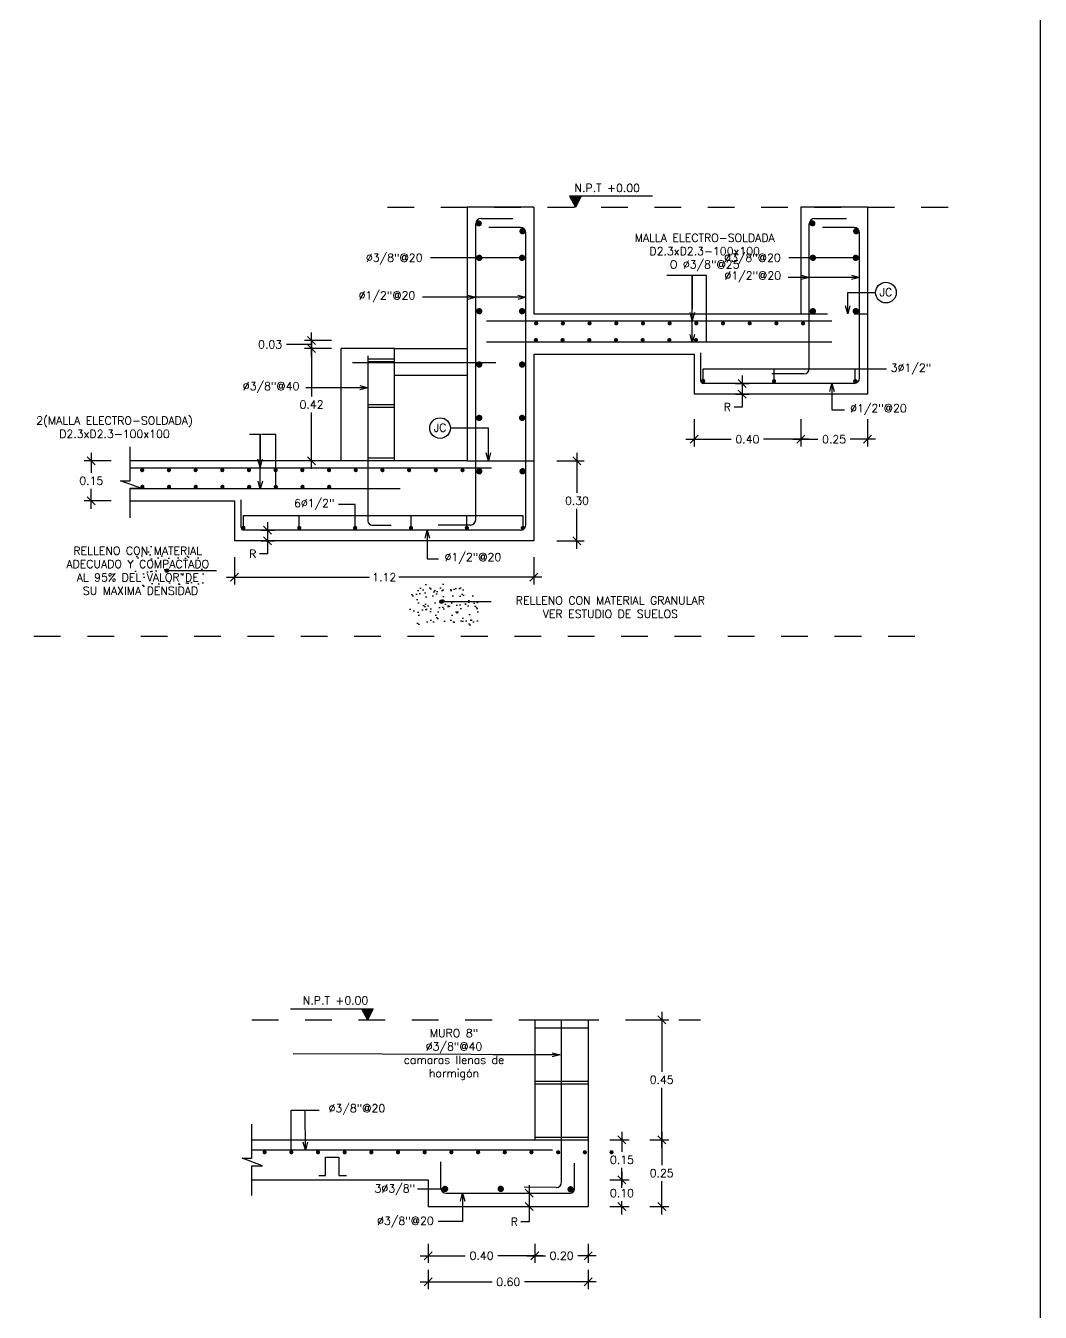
# Model space of a CAD drawing. Header units: metres. Extents: x -25 to 234, y -27 to 52.
# Drawn here: x 19.319 to 23.12, y -21.206 to -16.384 of the extents above; entities that cross this region are included whole.
import ezdxf

# ---------------------------------------------------------------- set-up
doc = ezdxf.new("R2010")
doc.units = ezdxf.units.M
doc.header["$LTSCALE"] = 0.1
doc.header["$MEASUREMENT"] = 0
doc.header["$PDMODE"] = 66
for name, pattern in [('CONTINUA', [0]), ('DASHED2', [0.375, 0.25, -0.125]), ('HIDDEN2', [4.7625, 3.175, -1.5875])]:
    doc.linetypes.add(name, pattern=pattern)
for name, color, linetype in [('001-DIMTEXTO', 4, 'Continuous'), ('001-ZAPATAS', 6, 'Continuous'), ('ACERO', 5, 'Continuous'), ('BORDES', 7, 'Continuous'), ('DETALLE', 3, 'Continuous'), ('DIMTEXTO', 4, 'Continuous'), ('DIMZAPATA', 4, 'Continuous'), ('HATCH', 8, 'Continuous'), ('MURO', 7, 'Continuous'), ('XREF1$0$MUROS', 1, 'Continuous')]:
    doc.layers.add(name, color=color, linetype=linetype)
doc.layers.add('V', color=2, linetype='Continuous', lineweight=9)
doc.styles.add('SMPLEX', font='simplex.shx')
doc.dimstyles.new('D-15', dxfattribs={"dimscale": 0.15, "dimtxt": 0.2, "dimasz": 0.2, "dimexe": 0.18, "dimexo": 0.2, "dimgap": 0.1, "dimtad": 0, "dimtih": 1, "dimtoh": 1, "dimzin": 0, "dimdsep": 46, "dimtxsty": 'SMPLEX', "dimblk": 'OBLIQUE', "dimcen": 0.09, "dimdle": 0.2, "dimclrd": 4, "dimclre": 4, "dimclrt": 4, "dimadec": 0, "dimazin": 0, "dimtfac": 1, "dimtofl": 0, "dimtmove": 0, "dimatfit": 3, "dimldrblk": 'OPEN30', "dimfxl": 0.5, "dimfxlon": 1, "dimtolj": 1, "dimtzin": 0, "dimarcsym": 0})

# ---------------------------------------------------------------- blocks, each defined once
blk = doc.blocks.new('_Oblique')
at = {"color": 0, "linetype": 'ByBlock', "lineweight": -2}
blk.add_line((-0.5, -0.5), (0.5, 0.5), dxfattribs=at)
blk = doc.blocks.new('_Open30')
at = {"layer": 'DIMTEXTO', "color": 0, "lineweight": -2}
for p, q in [((-1, 0.27), (0, 0)), ((0, 0), (-1, -0.27)), ((0, 0), (-1, 0))]:
    blk.add_line(p, q, dxfattribs=at)
blk = doc.blocks.new('*D229')
at = {"layer": 'Defpoints', "color": 0, "transparency": 16777216}
for p in [(20.101, -18.3142), (21.2226, -18.3142), (21.2226, -18.451)]:
    blk.add_point(p, dxfattribs=at)
at = {"layer": 'DIMTEXTO', "color": 4, "lineweight": -2, "transparency": 16777216}
for p, q in [((20.101, -18.376), (20.101, -18.478)), ((21.2226, -18.376), (21.2226, -18.478)), ((20.071, -18.451), (20.6068, -18.451)), ((21.2526, -18.451), (20.7168, -18.451))]:
    blk.add_line(p, q, dxfattribs=at)
at = {"layer": 'DIMTEXTO', "color": 4, "lineweight": -2, "transparency": 16777216, "xscale": 0.03, "yscale": 0.03, "zscale": 0.03, "rotation": 180}
blk.add_blockref('_Oblique', (20.101, -18.451), dxfattribs=at)
at = {"layer": 'DIMTEXTO', "color": 4, "lineweight": -2, "transparency": 16777216, "xscale": 0.03, "yscale": 0.03, "zscale": 0.03}
blk.add_blockref('_Oblique', (21.2226, -18.451), dxfattribs=at)
at = {"layer": 'DIMTEXTO', "color": 4, "transparency": 16777216, "insert": (20.6618, -18.451), "char_height": 0.03, "attachment_point": 5, "style": 'SMPLEX'}
blk.add_mtext('\\A1;1.12', dxfattribs=at)
blk = doc.blocks.new('*D230')
at = {"layer": 'Defpoints', "color": 0, "transparency": 16777216}
for p in [(20.1698, -18.2744), (20.1698, -18.3142), (20.2244, -18.3142)]:
    blk.add_point(p, dxfattribs=at)
at = {"layer": 'DIMTEXTO', "color": 4, "lineweight": -2, "transparency": 16777216}
for p, q in [((20.1998, -18.2744), (20.2514, -18.2744)), ((20.2244, -18.2444), (20.2244, -18.3142)), ((20.1998, -18.3142), (20.2514, -18.3142)), ((20.2244, -18.3142), (20.2244, -18.3636)), ((20.2244, -18.3636), (20.1944, -18.3636))]:
    blk.add_line(p, q, dxfattribs=at)
at = {"layer": 'DIMTEXTO', "color": 4, "lineweight": -2, "transparency": 16777216, "xscale": 0.03, "yscale": 0.03, "zscale": 0.03}
for p, rotation in [((20.2244, -18.2744), 90), ((20.2244, -18.3142), 270)]:
    blk.add_blockref('_Oblique', p, dxfattribs=dict(at, rotation=rotation))
at = {"layer": 'DIMTEXTO', "color": 4, "transparency": 16777216, "insert": (20.1694, -18.3636), "char_height": 0.03, "attachment_point": 5, "style": 'SMPLEX'}
blk.add_mtext('\\A1;R', dxfattribs=at)
blk = doc.blocks.new('*D231')
at = {"layer": 'Defpoints', "color": 0, "linetype": 'CONTINUA', "transparency": 16777216}
for p in [(20.075, -18.0142), (21.3842, -18.0142), (20.075, -18.3142)]:
    blk.add_point(p, dxfattribs=at)
at = {"layer": 'DIMTEXTO', "color": 4, "linetype": 'CONTINUA', "lineweight": -2, "transparency": 16777216}
for p, q in [((21.3842, -17.9842), (21.3842, -18.1342)), ((21.3092, -18.0142), (21.4112, -18.0142)), ((21.3842, -18.3442), (21.3842, -18.1942)), ((21.3092, -18.3142), (21.4112, -18.3142))]:
    blk.add_line(p, q, dxfattribs=at)
at = {"layer": 'DIMTEXTO', "color": 4, "linetype": 'CONTINUA', "lineweight": -2, "transparency": 16777216, "xscale": 0.03, "yscale": 0.03, "zscale": 0.03}
for p, rotation in [((21.3842, -18.0142), 90), ((21.3842, -18.3142), 270)]:
    blk.add_blockref('_Oblique', p, dxfattribs=dict(at, rotation=rotation))
at = {"layer": 'DIMTEXTO', "color": 4, "linetype": 'CONTINUA', "transparency": 16777216, "insert": (21.3842, -18.1642), "char_height": 0.03, "attachment_point": 5, "style": 'SMPLEX'}
blk.add_mtext('\\A1;0.30', dxfattribs=at)
blk = doc.blocks.new('*U227')
at = {"layer": 'ACERO'}
for points, const_width in [([(-0.0039, 0.0005, 1), (0.0039, 0.0005, 1)], 0.0078), ([(-0.002, -0.0024, 1), (0.002, -0.0024, 1)], 0.004)]:
    blk.add_lwpolyline(points, format="xyb", close=True, dxfattribs=dict(at, const_width=const_width))
blk = doc.blocks.new('*U228')
at = {"layer": 'V', "color": 0, "linetype": 'ByBlock', "lineweight": -2}
for p in [(0, 0), (0.1, 0), (0.2, 0), (0.3, 0), (0.4, 0), (0.5, 0), (0.6, 0), (0.7, 0)]:
    blk.add_blockref('*U227', p, dxfattribs=at)
at = {"layer": 'V', "color": 0, "linetype": 'ByBlock', "lineweight": -2, "transparency": 16777216}
for p in [(0.8, 0), (0.9, 0), (1, 0), (1.1, 0), (1.2, 0)]:
    blk.add_blockref('*U227', p, dxfattribs=at)
blk = doc.blocks.new('*U221')
at = {"layer": 'ACERO'}
for points, const_width in [([(-0.0039, -0.0005, -1), (0.0039, -0.0005, -1)], 0.0078), ([(-0.002, 0.0024, -1), (0.002, 0.0024, -1)], 0.004)]:
    blk.add_lwpolyline(points, format="xyb", close=True, dxfattribs=dict(at, const_width=const_width))
blk = doc.blocks.new('*U222')
at = {"layer": 'V', "color": 0, "linetype": 'ByBlock', "lineweight": -2}
for p in [(0, 0), (0.1, 0), (0.2, 0), (0.3, 0), (0.4, 0), (0.5, 0), (0.6, 0), (0.7, 0)]:
    blk.add_blockref('*U221', p, dxfattribs=at)
blk = doc.blocks.new('*D232')
at = {"layer": 'Defpoints', "color": 0, "linetype": 'CONTINUA', "transparency": 16777216}
for p in [(19.5645, -18.0142), (19.7547, -18.0142), (19.7547, -18.1642)]:
    blk.add_point(p, dxfattribs=at)
at = {"layer": 'DIMTEXTO', "color": 4, "linetype": 'CONTINUA', "lineweight": -2, "transparency": 16777216}
for p, q in [((19.5645, -17.9842), (19.5645, -18.0592)), ((19.6395, -18.0142), (19.5375, -18.0142)), ((19.5645, -18.1942), (19.5645, -18.1192)), ((19.6395, -18.1642), (19.5375, -18.1642))]:
    blk.add_line(p, q, dxfattribs=at)
at = {"layer": 'DIMTEXTO', "color": 4, "linetype": 'CONTINUA', "lineweight": -2, "transparency": 16777216, "xscale": 0.03, "yscale": 0.03, "zscale": 0.03}
for p, rotation in [((19.5645, -18.0142), 90), ((19.5645, -18.1642), 270)]:
    blk.add_blockref('_Oblique', p, dxfattribs=dict(at, rotation=rotation))
at = {"layer": 'DIMTEXTO', "color": 4, "linetype": 'CONTINUA', "transparency": 16777216, "insert": (19.5645, -18.0892), "char_height": 0.03, "attachment_point": 5, "style": 'SMPLEX'}
blk.add_mtext('\\A1;0.15', dxfattribs=at)
blk = doc.blocks.new('*U225')
at = {"layer": 'ACERO', "const_width": 0.0119}
blk.add_lwpolyline([(0.0059, 0, -1), (-0.0059, 0, -1)], format="xyb", close=True, dxfattribs=at)
blk = doc.blocks.new('*U226')
at = {"layer": 'DIMZAPATA', "color": 0, "linetype": 'ByBlock', "lineweight": -2, "transparency": 16777216}
for p in [(0, 0.6), (0.1607, 0.6), (0, 0.4), (0.1607, 0.4), (0, 0.2), (0.1607, 0.2), (0, 0), (0.1607, 0)]:
    blk.add_blockref('*U225', p, dxfattribs=at)
blk = doc.blocks.new('*U223')
at = {"layer": 'ACERO', "const_width": 0.0078}
blk.add_lwpolyline([(-0.0039, 0, 1), (0.0039, 0, 1)], format="xyb", close=True, dxfattribs=at)
blk = doc.blocks.new('*U224')
at = {"layer": 'DIMZAPATA', "color": 0, "linetype": 'ByBlock', "lineweight": -2, "transparency": 16777216}
for p in [(0, 0), (0.2093, 0), (0.4186, 0), (0.6279, 0), (0.8372, 0), (1.0465, 0)]:
    blk.add_blockref('*U223', p, dxfattribs=at)
blk = doc.blocks.new('*D233')
at = {"layer": 'Defpoints', "color": 0, "linetype": 'CONTINUA', "transparency": 16777216}
for p in [(20.501, -17.5934), (20.3897, -18.0142), (20.501, -18.0142)]:
    blk.add_point(p, dxfattribs=at)
at = {"layer": 'DIMTEXTO', "color": 4, "linetype": 'CONTINUA', "lineweight": -2, "transparency": 16777216}
for p, q in [((20.4647, -17.5934), (20.3627, -17.5934)), ((20.3897, -17.5634), (20.3897, -17.7738)), ((20.3897, -18.0442), (20.3897, -17.8338)), ((20.4647, -18.0142), (20.3627, -18.0142))]:
    blk.add_line(p, q, dxfattribs=at)
at = {"layer": 'DIMTEXTO', "color": 4, "linetype": 'CONTINUA', "lineweight": -2, "transparency": 16777216, "xscale": 0.03, "yscale": 0.03, "zscale": 0.03}
for p, rotation in [((20.3897, -17.5934), 90), ((20.3897, -18.0142), 270)]:
    blk.add_blockref('_Oblique', p, dxfattribs=dict(at, rotation=rotation))
at = {"layer": 'DIMTEXTO', "color": 4, "linetype": 'CONTINUA', "transparency": 16777216, "insert": (20.3897, -17.8038), "char_height": 0.03, "attachment_point": 5, "style": 'SMPLEX'}
blk.add_mtext('\\A1;0.42', dxfattribs=at)
blk = doc.blocks.new('*D234')
at = {"layer": 'Defpoints', "color": 0, "linetype": 'CONTINUA', "transparency": 16777216}
for p in [(20.3897, -17.5634), (20.5435, -17.5634), (20.5435, -17.5934)]:
    blk.add_point(p, dxfattribs=at)
at = {"layer": 'DIMTEXTO', "color": 4, "linetype": 'CONTINUA', "lineweight": -2, "transparency": 16777216}
for p, q in [((20.3897, -17.6234), (20.3897, -17.5334)), ((20.3252, -17.5784), (20.2952, -17.5784)), ((20.3897, -17.5784), (20.3252, -17.5784)), ((20.4647, -17.5634), (20.3627, -17.5634)), ((20.4647, -17.5934), (20.3627, -17.5934))]:
    blk.add_line(p, q, dxfattribs=at)
at = {"layer": 'DIMTEXTO', "color": 4, "linetype": 'CONTINUA', "lineweight": -2, "transparency": 16777216, "xscale": 0.03, "yscale": 0.03, "zscale": 0.03}
for p, rotation in [((20.3897, -17.5634), 90), ((20.3897, -17.5934), 270)]:
    blk.add_blockref('_Oblique', p, dxfattribs=dict(at, rotation=rotation))
at = {"layer": 'DIMTEXTO', "color": 4, "linetype": 'CONTINUA', "transparency": 16777216, "insert": (20.2345, -17.5784), "char_height": 0.03, "attachment_point": 5, "style": 'SMPLEX'}
blk.add_mtext('\\A1;0.03', dxfattribs=at)
blk = doc.blocks.new('*U235')
at = {"layer": 'ACERO', "const_width": 0.0119}
blk.add_lwpolyline([(0.0059, 0, -1), (-0.0059, 0, -1)], format="xyb", close=True, dxfattribs=at)
blk = doc.blocks.new('*U236')
at = {"layer": 'DIMZAPATA', "color": 0, "linetype": 'ByBlock', "lineweight": -2, "transparency": 16777216}
for p in [(0, 0.2), (0.1607, 0.2), (0, 0), (0.1607, 0)]:
    blk.add_blockref('*U235', p, dxfattribs=at)
blk = doc.blocks.new('*D241')
at = {"layer": 'Defpoints', "color": 0, "transparency": 16777216}
for p in [(21.8226, -17.7643), (22.2226, -17.7643), (22.2226, -17.9339)]:
    blk.add_point(p, dxfattribs=at)
at = {"layer": 'DIMTEXTO', "color": 4, "lineweight": -2, "transparency": 16777216}
for p, q in [((21.8226, -17.8589), (21.8226, -17.9609)), ((22.2226, -17.8589), (22.2226, -17.9609)), ((21.7926, -17.9339), (21.9619, -17.9339)), ((22.2526, -17.9339), (22.0833, -17.9339))]:
    blk.add_line(p, q, dxfattribs=at)
at = {"layer": 'DIMTEXTO', "color": 4, "lineweight": -2, "transparency": 16777216, "xscale": 0.03, "yscale": 0.03, "zscale": 0.03, "rotation": 180}
blk.add_blockref('_Oblique', (21.8226, -17.9339), dxfattribs=at)
at = {"layer": 'DIMTEXTO', "color": 4, "lineweight": -2, "transparency": 16777216, "xscale": 0.03, "yscale": 0.03, "zscale": 0.03}
blk.add_blockref('_Oblique', (22.2226, -17.9339), dxfattribs=at)
at = {"layer": 'DIMTEXTO', "color": 4, "transparency": 16777216, "insert": (22.0226, -17.9339), "char_height": 0.03, "attachment_point": 5, "style": 'SMPLEX'}
blk.add_mtext('\\A1;0.40', dxfattribs=at)
blk = doc.blocks.new('*D242')
at = {"layer": 'Defpoints', "color": 0, "transparency": 16777216}
for p in [(22.2226, -17.7643), (22.4726, -17.7643), (22.4726, -17.9339)]:
    blk.add_point(p, dxfattribs=at)
at = {"layer": 'DIMTEXTO', "color": 4, "lineweight": -2, "transparency": 16777216}
for p, q in [((22.2226, -17.8589), (22.2226, -17.9609)), ((22.4726, -17.8589), (22.4726, -17.9609)), ((22.1926, -17.9339), (22.2869, -17.9339)), ((22.5026, -17.9339), (22.4083, -17.9339))]:
    blk.add_line(p, q, dxfattribs=at)
at = {"layer": 'DIMTEXTO', "color": 4, "lineweight": -2, "transparency": 16777216, "xscale": 0.03, "yscale": 0.03, "zscale": 0.03, "rotation": 180}
blk.add_blockref('_Oblique', (22.2226, -17.9339), dxfattribs=at)
at = {"layer": 'DIMTEXTO', "color": 4, "lineweight": -2, "transparency": 16777216, "xscale": 0.03, "yscale": 0.03, "zscale": 0.03}
blk.add_blockref('_Oblique', (22.4726, -17.9339), dxfattribs=at)
at = {"layer": 'DIMTEXTO', "color": 4, "transparency": 16777216, "insert": (22.3476, -17.9339), "char_height": 0.03, "attachment_point": 5, "style": 'SMPLEX'}
blk.add_mtext('\\A1;0.25', dxfattribs=at)
blk = doc.blocks.new('*D243')
at = {"layer": 'Defpoints', "color": 0, "transparency": 16777216}
for p in [(21.9482, -17.7244), (21.9482, -17.7643), (22.0028, -17.7643)]:
    blk.add_point(p, dxfattribs=at)
at = {"layer": 'DIMTEXTO', "color": 4, "lineweight": -2, "transparency": 16777216}
for p, q in [((22.0028, -17.6944), (22.0028, -17.7643)), ((21.9782, -17.7244), (22.0298, -17.7244)), ((21.9782, -17.7643), (22.0298, -17.7643)), ((22.0028, -17.7643), (22.0028, -17.8136)), ((22.0028, -17.8136), (21.9728, -17.8136))]:
    blk.add_line(p, q, dxfattribs=at)
at = {"layer": 'DIMTEXTO', "color": 4, "lineweight": -2, "transparency": 16777216, "xscale": 0.03, "yscale": 0.03, "zscale": 0.03}
for p, rotation in [((22.0028, -17.7244), 90), ((22.0028, -17.7643), 270)]:
    blk.add_blockref('_Oblique', p, dxfattribs=dict(at, rotation=rotation))
at = {"layer": 'DIMTEXTO', "color": 4, "transparency": 16777216, "insert": (21.9478, -17.8136), "char_height": 0.03, "attachment_point": 5, "style": 'SMPLEX'}
blk.add_mtext('\\A1;R', dxfattribs=at)
blk = doc.blocks.new('*U237')
at = {"layer": 'ACERO'}
for points, const_width in [([(-0.0039, 0.0005, 1), (0.0039, 0.0005, 1)], 0.0078), ([(-0.002, -0.0024, 1), (0.002, -0.0024, 1)], 0.004)]:
    blk.add_lwpolyline(points, format="xyb", close=True, dxfattribs=dict(at, const_width=const_width))
blk = doc.blocks.new('*U238')
at = {"layer": 'V', "color": 0, "linetype": 'ByBlock', "lineweight": -2}
for p in [(0, 0), (0.1, 0), (0.2, 0), (0.3, 0), (0.4, 0), (0.5, 0), (0.6, 0), (0.7, 0)]:
    blk.add_blockref('*U237', p, dxfattribs=at)
at = {"layer": 'V', "color": 0, "linetype": 'ByBlock', "lineweight": -2, "transparency": 16777216}
for p in [(0.8, 0), (0.9, 0), (1, 0)]:
    blk.add_blockref('*U237', p, dxfattribs=at)
blk = doc.blocks.new('*U239')
at = {"layer": 'ACERO'}
for points, const_width in [([(-0.0039, -0.0005, -1), (0.0039, -0.0005, -1)], 0.0078), ([(-0.002, 0.0024, -1), (0.002, 0.0024, -1)], 0.004)]:
    blk.add_lwpolyline(points, format="xyb", close=True, dxfattribs=dict(at, const_width=const_width))
blk = doc.blocks.new('*U240')
at = {"layer": 'V', "color": 0, "linetype": 'ByBlock', "lineweight": -2}
for p in [(0, 0), (0.1, 0), (0.2, 0), (0.3, 0), (0.4, 0), (0.5, 0), (0.6, 0)]:
    blk.add_blockref('*U239', p, dxfattribs=at)
blk = doc.blocks.new('*D259')
at = {"layer": 'Defpoints', "color": 0, "linetype": 'CONTINUA', "transparency": 16777216}
for p in [(21.4266, -20.5592), (21.4266, -20.8092), (21.7015, -20.8092)]:
    blk.add_point(p, dxfattribs=at)
at = {"layer": 'DIMTEXTO', "color": 4, "linetype": 'CONTINUA', "lineweight": -2, "transparency": 16777216}
for p, q in [((21.7015, -20.5292), (21.7015, -20.6542)), ((21.6565, -20.5592), (21.7285, -20.5592)), ((21.7015, -20.8392), (21.7015, -20.7142)), ((21.6565, -20.8092), (21.7285, -20.8092))]:
    blk.add_line(p, q, dxfattribs=at)
at = {"layer": 'DIMTEXTO', "color": 4, "linetype": 'CONTINUA', "lineweight": -2, "transparency": 16777216, "xscale": 0.03, "yscale": 0.03, "zscale": 0.03}
for p, rotation in [((21.7015, -20.5592), 90), ((21.7015, -20.8092), 270)]:
    blk.add_blockref('_Oblique', p, dxfattribs=dict(at, rotation=rotation))
at = {"layer": 'DIMTEXTO', "color": 4, "linetype": 'CONTINUA', "transparency": 16777216, "insert": (21.7015, -20.6842), "char_height": 0.03, "attachment_point": 5, "style": 'SMPLEX'}
blk.add_mtext('\\A1;0.25', dxfattribs=at)
blk = doc.blocks.new('*D260')
at = {"layer": 'Defpoints', "color": 0, "linetype": 'CONTINUA', "transparency": 16777216}
for p in [(21.4266, -20.5592), (21.4266, -20.7092), (21.5527, -20.7092)]:
    blk.add_point(p, dxfattribs=at)
at = {"layer": 'DIMTEXTO', "color": 4, "linetype": 'CONTINUA', "lineweight": -2, "transparency": 16777216}
for p, q in [((21.5527, -20.5292), (21.5527, -20.6042)), ((21.5077, -20.5592), (21.5797, -20.5592)), ((21.5527, -20.7392), (21.5527, -20.6642)), ((21.5077, -20.7092), (21.5797, -20.7092))]:
    blk.add_line(p, q, dxfattribs=at)
at = {"layer": 'DIMTEXTO', "color": 4, "linetype": 'CONTINUA', "lineweight": -2, "transparency": 16777216, "xscale": 0.03, "yscale": 0.03, "zscale": 0.03}
for p, rotation in [((21.5527, -20.5592), 90), ((21.5527, -20.7092), 270)]:
    blk.add_blockref('_Oblique', p, dxfattribs=dict(at, rotation=rotation))
at = {"layer": 'DIMTEXTO', "color": 4, "linetype": 'CONTINUA', "transparency": 16777216, "insert": (21.5527, -20.6342), "char_height": 0.03, "attachment_point": 5, "style": 'SMPLEX'}
blk.add_mtext('\\A1;0.15', dxfattribs=at)
blk = doc.blocks.new('*U244')
at = {"layer": 'ACERO'}
for points, const_width in [([(-0.0039, 0.0005, 1), (0.0039, 0.0005, 1)], 0.0078), ([(-0.002, -0.0024, 1), (0.002, -0.0024, 1)], 0.004)]:
    blk.add_lwpolyline(points, format="xyb", close=True, dxfattribs=dict(at, const_width=const_width))
blk = doc.blocks.new('*U245')
at = {"layer": 'V', "color": 0, "linetype": 'ByBlock', "lineweight": -2}
for p in [(0, 0), (0.1, 0), (0.2, 0), (0.3, 0), (0.4, 0), (0.5, 0), (0.6, 0), (0.7, 0)]:
    blk.add_blockref('*U244', p, dxfattribs=at)
at = {"layer": 'V', "color": 0, "linetype": 'ByBlock', "lineweight": -2, "transparency": 16777216}
for p in [(0.8, 0), (0.9, 0), (1, 0), (1.1, 0), (1.2, 0), (1.3, 0)]:
    blk.add_blockref('*U244', p, dxfattribs=at)
blk = doc.blocks.new('*D273')
at = {"layer": 'Defpoints', "color": 0, "linetype": 'CONTINUA', "transparency": 16777216}
for p in [(21.2266, -20.5592), (20.8266, -20.8092), (21.2266, -20.9937)]:
    blk.add_point(p, dxfattribs=at)
at = {"layer": 'DIMTEXTO', "color": 4, "linetype": 'CONTINUA', "lineweight": -2, "transparency": 16777216}
for p, q in [((20.8266, -20.9487), (20.8266, -21.0207)), ((21.2266, -20.9487), (21.2266, -21.0207)), ((20.7966, -20.9937), (20.9658, -20.9937)), ((21.2566, -20.9937), (21.0873, -20.9937))]:
    blk.add_line(p, q, dxfattribs=at)
at = {"layer": 'DIMTEXTO', "color": 4, "linetype": 'CONTINUA', "lineweight": -2, "transparency": 16777216, "xscale": 0.03, "yscale": 0.03, "zscale": 0.03, "rotation": 180}
blk.add_blockref('_Oblique', (20.8266, -20.9937), dxfattribs=at)
at = {"layer": 'DIMTEXTO', "color": 4, "linetype": 'CONTINUA', "lineweight": -2, "transparency": 16777216, "xscale": 0.03, "yscale": 0.03, "zscale": 0.03}
blk.add_blockref('_Oblique', (21.2266, -20.9937), dxfattribs=at)
at = {"layer": 'DIMTEXTO', "color": 4, "linetype": 'CONTINUA', "transparency": 16777216, "insert": (21.0266, -20.9937), "char_height": 0.03, "attachment_point": 5, "style": 'SMPLEX'}
blk.add_mtext('\\A1;0.40', dxfattribs=at)
blk = doc.blocks.new('*D274')
at = {"layer": 'Defpoints', "color": 0, "transparency": 16777216}
for p in [(21.2266, -20.5592), (21.4266, -20.8092), (21.4266, -20.9937)]:
    blk.add_point(p, dxfattribs=at)
at = {"layer": 'DIMTEXTO', "color": 4, "lineweight": -2, "transparency": 16777216}
for p, q in [((21.2266, -20.9487), (21.2266, -21.0207)), ((21.4266, -20.9487), (21.4266, -21.0207)), ((21.1966, -20.9937), (21.2658, -20.9937)), ((21.4566, -20.9937), (21.3873, -20.9937))]:
    blk.add_line(p, q, dxfattribs=at)
at = {"layer": 'DIMTEXTO', "color": 4, "lineweight": -2, "transparency": 16777216, "xscale": 0.03, "yscale": 0.03, "zscale": 0.03, "rotation": 180}
blk.add_blockref('_Oblique', (21.2266, -20.9937), dxfattribs=at)
at = {"layer": 'DIMTEXTO', "color": 4, "lineweight": -2, "transparency": 16777216, "xscale": 0.03, "yscale": 0.03, "zscale": 0.03}
blk.add_blockref('_Oblique', (21.4266, -20.9937), dxfattribs=at)
at = {"layer": 'DIMTEXTO', "color": 4, "transparency": 16777216, "insert": (21.3266, -20.9937), "char_height": 0.03, "attachment_point": 5, "style": 'SMPLEX'}
blk.add_mtext('\\A1;0.20', dxfattribs=at)
blk = doc.blocks.new('*D261')
at = {"layer": 'Defpoints', "color": 0, "transparency": 16777216}
for p in [(21.4266, -20.7092), (21.4266, -20.8092), (21.5527, -20.8092)]:
    blk.add_point(p, dxfattribs=at)
at = {"layer": 'DIMTEXTO', "color": 4, "lineweight": -2, "transparency": 16777216}
for p, q in [((21.5527, -20.6792), (21.5527, -20.7292)), ((21.5077, -20.7092), (21.5797, -20.7092)), ((21.5077, -20.8092), (21.5797, -20.8092)), ((21.5527, -20.8392), (21.5527, -20.7892))]:
    blk.add_line(p, q, dxfattribs=at)
at = {"layer": 'DIMTEXTO', "color": 4, "lineweight": -2, "transparency": 16777216, "xscale": 0.03, "yscale": 0.03, "zscale": 0.03}
for p, rotation in [((21.5527, -20.7092), 90), ((21.5527, -20.8092), 270)]:
    blk.add_blockref('_Oblique', p, dxfattribs=dict(at, rotation=rotation))
at = {"layer": 'DIMTEXTO', "color": 4, "transparency": 16777216, "insert": (21.5527, -20.7592), "char_height": 0.03, "attachment_point": 5, "style": 'SMPLEX'}
blk.add_mtext('\\A1;0.10', dxfattribs=at)
blk = doc.blocks.new('*D262')
at = {"layer": 'Defpoints', "color": 0, "transparency": 16777216}
for p in [(20.8266, -20.8092), (21.4266, -20.8092), (21.4266, -21.092)]:
    blk.add_point(p, dxfattribs=at)
at = {"layer": 'DIMTEXTO', "color": 4, "lineweight": -2, "transparency": 16777216}
for p, q in [((20.8266, -21.047), (20.8266, -21.119)), ((21.4266, -21.047), (21.4266, -21.119)), ((20.7966, -21.092), (21.0658, -21.092)), ((21.4566, -21.092), (21.1873, -21.092))]:
    blk.add_line(p, q, dxfattribs=at)
at = {"layer": 'DIMTEXTO', "color": 4, "lineweight": -2, "transparency": 16777216, "xscale": 0.03, "yscale": 0.03, "zscale": 0.03, "rotation": 180}
blk.add_blockref('_Oblique', (20.8266, -21.092), dxfattribs=at)
at = {"layer": 'DIMTEXTO', "color": 4, "lineweight": -2, "transparency": 16777216, "xscale": 0.03, "yscale": 0.03, "zscale": 0.03}
blk.add_blockref('_Oblique', (21.4266, -21.092), dxfattribs=at)
at = {"layer": 'DIMTEXTO', "color": 4, "transparency": 16777216, "insert": (21.1266, -21.092), "char_height": 0.03, "attachment_point": 5, "style": 'SMPLEX'}
blk.add_mtext('\\A1;0.60', dxfattribs=at)
blk = doc.blocks.new('*D263')
at = {"layer": 'Defpoints', "color": 0, "transparency": 16777216}
for p in [(21.149, -20.7593), (21.149, -20.8092), (21.2044, -20.8092)]:
    blk.add_point(p, dxfattribs=at)
at = {"layer": 'DIMTEXTO', "color": 4, "lineweight": -2, "transparency": 16777216}
for p, q in [((21.2044, -20.7293), (21.2044, -20.8092)), ((21.179, -20.7593), (21.2314, -20.7593)), ((21.179, -20.8092), (21.2314, -20.8092)), ((21.2044, -20.8092), (21.2044, -20.8664)), ((21.2044, -20.8664), (21.1744, -20.8664))]:
    blk.add_line(p, q, dxfattribs=at)
at = {"layer": 'DIMTEXTO', "color": 4, "lineweight": -2, "transparency": 16777216, "xscale": 0.03, "yscale": 0.03, "zscale": 0.03}
for p, rotation in [((21.2044, -20.7593), 90), ((21.2044, -20.8092), 270)]:
    blk.add_blockref('_Oblique', p, dxfattribs=dict(at, rotation=rotation))
at = {"layer": 'DIMTEXTO', "color": 4, "transparency": 16777216, "insert": (21.1494, -20.8664), "char_height": 0.03, "attachment_point": 5, "style": 'SMPLEX'}
blk.add_mtext('\\A1;R', dxfattribs=at)
blk = doc.blocks.new('*D275')
at = {"layer": 'Defpoints', "color": 0, "transparency": 16777216}
for p in [(21.4266, -20.1092), (21.7015, -20.1092), (21.272, -20.5592)]:
    blk.add_point(p, dxfattribs=at)
at = {"layer": 'DIMTEXTO', "color": 4, "lineweight": -2, "transparency": 16777216}
for p, q in [((21.7015, -20.0792), (21.7015, -20.3042)), ((21.6565, -20.1092), (21.7285, -20.1092)), ((21.7015, -20.5892), (21.7015, -20.3642)), ((21.6565, -20.5592), (21.7285, -20.5592))]:
    blk.add_line(p, q, dxfattribs=at)
at = {"layer": 'DIMTEXTO', "color": 4, "lineweight": -2, "transparency": 16777216, "xscale": 0.03, "yscale": 0.03, "zscale": 0.03}
for p, rotation in [((21.7015, -20.1092), 90), ((21.7015, -20.5592), 270)]:
    blk.add_blockref('_Oblique', p, dxfattribs=dict(at, rotation=rotation))
at = {"layer": 'DIMTEXTO', "color": 4, "transparency": 16777216, "insert": (21.7015, -20.3342), "char_height": 0.03, "attachment_point": 5, "style": 'SMPLEX'}
blk.add_mtext('\\A1;0.45', dxfattribs=at)

msp = doc.modelspace()

# ---------------------------------------------------------------- hatches: boundary and pattern name
at = {"layer": 'DIMTEXTO'}
for points in [[(21.3564, -17.0232), (21.4004, -17.0232), (21.3784, -17.0643)], [(20.6208, -20.0682), (20.5768, -20.0682), (20.5988, -20.1092)]]:
    msp.add_hatch(color=256, dxfattribs=at).paths.add_polyline_path(points)
at = {"layer": 'HATCH', "ltscale": 0.08}
h = msp.add_hatch(dxfattribs=at)
h.set_pattern_fill('AR-SAND', color=1, scale=0.024, style=0)
h.set_pattern_definition([(37.5, (277.791036, -216.8022), (-0.0015118406, 0.0462437705), [0, -0.03648, 0, -0.0408, 0, -0.039]), (7.5, (277.791036, -216.8022), (0.042474641, 0.067731506), [0, -0.01968, 0, -0.03288, 0, -0.0126]), (327.5, (277.761516, -216.8022), (0.0747394047, 0.0001358173), [0, -0.012, 0, -0.0432, 0, -0.0564]), (317.5, (277.761516, -216.8022), (0.072147039, 0.021064214), [0, -0.006, 0, -0.02832, 0, -0.0324])])
edge = h.paths.add_edge_path()
edge.add_spline(control_points=[(19.9659, -18.3703), (19.932, -18.3453), (19.8596, -18.3248), (19.7511, -18.3314), (19.7129, -18.413), (19.7536, -18.5164), (19.8576, -18.4464), (19.9845, -18.5277), (19.9963, -18.4196), (19.9809, -18.3813), (19.9659, -18.3703)], knot_values=[0, 0, 0, 0, 0.158153, 0.279545, 0.355017, 0.472373, 0.561887, 0.743312, 0.819286, 0.889123, 0.889123, 0.889123, 0.889123], degree=3, periodic=0)
for points in [[(19.8408, -18.4261, -1), (19.854, -18.4261, -1)], [(20.8701, -18.5426, -1), (20.8833, -18.5426, -1)]]:
    msp.add_hatch(color=1, dxfattribs=at).paths.add_polyline_path(points)
h = msp.add_hatch(dxfattribs=at)
h.set_pattern_fill('AR-SAND', color=1, scale=0.024, style=0)
h.set_pattern_definition([(37.5, (278.820386, -216.944824), (-0.0015118406, 0.0462437705), [0, -0.03648, 0, -0.0408, 0, -0.039]), (7.5, (278.820386, -216.944824), (0.042474641, 0.067731506), [0, -0.01968, 0, -0.03288, 0, -0.0126]), (327.5, (278.790866, -216.944824), (0.0747394047, 0.0001358173), [0, -0.012, 0, -0.0432, 0, -0.0564]), (317.5, (278.790866, -216.944824), (0.072147039, 0.021064214), [0, -0.006, 0, -0.02832, 0, -0.0324])])
edge = h.paths.add_edge_path()
edge.add_spline(control_points=[(20.9953, -18.5129), (20.9613, -18.4879), (20.8889, -18.4674), (20.7805, -18.474), (20.7423, -18.5556), (20.783, -18.659), (20.887, -18.589), (21.0139, -18.6703), (21.0257, -18.5622), (21.0103, -18.524), (20.9953, -18.5129)], knot_values=[0, 0, 0, 0, 0.158153, 0.279545, 0.355017, 0.472373, 0.561887, 0.743312, 0.819286, 0.889123, 0.889123, 0.889123, 0.889123], degree=3, periodic=0)

# ---------------------------------------------------------------- linework, layer by layer
at = {"color": 4}
for points in [[(21.8573, -17.7162), (21.8573, -17.6693), (22.5432, -17.6693)], [(22.1235, -17.7148), (22.1235, -17.6693)], [(22.4266, -17.7134), (22.4266, -17.6693)]]:
    msp.add_lwpolyline(points, dxfattribs=at)
at = {"layer": '001-DIMTEXTO', "linetype": 'CONTINUA'}
for p, q in [((20.3437, -18.2661), (20.3437, -18.219)), ((20.7624, -18.2661), (20.7624, -18.219)), ((20.9717, -18.2661), (20.9717, -18.219))]:
    msp.add_line(p, q, dxfattribs=at)
at = {"layer": '001-DIMTEXTO'}
msp.add_line((20.8904, -20.7449), (20.7867, -20.7449), dxfattribs=at)
at = {"layer": '001-DIMTEXTO', "linetype": 'CONTINUA'}
for points in [[(20.1344, -18.2661), (20.1344, -18.219), (21.1814, -18.219), (21.1814, -18.2623)], [(20.5531, -18.2634), (20.5531, -18.1786), (20.4905, -18.1786)]]:
    msp.add_lwpolyline(points, dxfattribs=at)
at = {"layer": '001-ZAPATAS'}
msp.add_lwpolyline([(20.4174, -20.6934), (20.4425, -20.6934), (20.4425, -20.6239), (20.4913, -20.6239), (20.4913, -20.6934), (20.5201, -20.6934)], dxfattribs=at)
at = {"layer": 'ACERO'}
for p, q in [((21.0246, -17.1065), (21.1434, -17.1065)), ((22.2746, -17.1065), (22.3934, -17.1065)), ((21.0046, -18.2357), (21.0046, -17.1265)), ((21.1725, -17.1399, 20.5), (21.0535, -17.1399, 20.5)), ((21.1925, -18.2548, 0.0112), (21.1925, -17.1599, 0.0491)), ((22.2546, -17.6693), (22.2546, -17.1265)), ((22.4225, -17.1399, 20.5), (22.3035, -17.1399, 20.5)), ((22.4425, -17.7044, 0.0303), (22.4425, -17.1599, 0.0491)), ((22.339, -17.4916), (21.0453, -17.4916)), ((22.3389, -17.5701), (21.0453, -17.5701)), ((20.543, -17.6458), (21.0802, -17.6458)), ((20.601, -17.6211), (20.601, -18.0142)), ((21.8476, -17.7144), (21.8476, -17.6105)), ((22.2346, -17.6886), (22.114, -17.6886)), ((22.4225, -17.7244), (21.8576, -17.7244)), ((20.601, -18.0142), (20.601, -18.2405)), ((21.0639, -18.0416), (19.7103, -18.0416)), ((20.7215, -18.1201), (19.7103, -18.1201)), ((20.126, -18.2644), (20.126, -18.1605)), ((21.1725, -18.2744), (20.136, -18.2744)), ((20.616, -18.2555), (20.6877, -18.2555)), ((20.9846, -18.2553), (20.864, -18.2553)), ((21.3266, -20.7181), (21.3266, -20.1092)), ((21.2924, -20.5988), (20.1659, -20.5988)), ((20.8738, -20.7393), (20.8738, -20.6419)), ((21.3744, -20.7443), (21.3744, -20.6469)), ((20.8938, -20.7593), (21.3594, -20.7593)), ((21.3064, -20.738), (21.1858, -20.7373))]:
    msp.add_line(p, q, dxfattribs=at)
for points, const_width in [([(21.022, -17.1248, -1), (21.0106, -17.1248, -1)], 0.0114), ([(22.272, -17.1248, -1), (22.2606, -17.1248, -1)], 0.0114), ([(21.1863, -17.1538, -1), (21.1744, -17.1538, -1)], 0.0119), ([(22.4363, -17.1538, -1), (22.4244, -17.1538, -1)], 0.0119), ([(21.8533, -17.7155, 1), (21.8611, -17.7155, 1)], 0.0078), ([(21.8528, -17.7191, 1), (21.8568, -17.7191, 1)], 0.004), ([(22.1187, -17.7161, 1), (22.1265, -17.7161, 1)], 0.0078), ([(22.1205, -17.7191, 1), (22.1245, -17.7191, 1)], 0.004), ([(22.4226, -17.7157, 1), (22.4304, -17.7157, 1)], 0.0078), ([(21.0238, -18.0538, -1), (21.012, -18.0538, -1)], 0.0119), ([(21.1863, -18.0538, -1), (21.1744, -18.0538, -1)], 0.0119), ([(20.884, -20.7435, 1), (20.8958, -20.7435, 1)], 0.0119), ([(21.0925, -20.7433, 1), (21.1044, -20.7433, 1)], 0.0119), ([(21.3542, -20.7449, 1), (21.366, -20.7449, 1)], 0.0119)]:
    msp.add_lwpolyline(points, format="xyb", close=True, dxfattribs=dict(at, const_width=const_width))
for centre, radius, start, end in [((21.0246, -17.1265), 0.02, 90, 180), ((22.2746, -17.1265), 0.02, 90, 180), ((21.1725, -17.1599, 20.5), 0.02, 360, 90), ((22.4225, -17.1599, 20.5), 0.02, 360, 90), ((22.2346, -17.6686), 0.02, 270, 0), ((21.8576, -17.7144), 0.01, 180, 270), ((22.4225, -17.7044), 0.02, 270, 0), ((20.136, -18.2644), 0.01, 180, 270), ((20.616, -18.2405), 0.015, 180, 270), ((20.9846, -18.2353), 0.02, 270, 0), ((21.1725, -18.2544), 0.02, 270, 0), ((21.3066, -20.718), 0.02, 269.6803, 359.6803), ((20.8938, -20.7393), 0.02, 180, 270), ((21.3594, -20.7443, 0), 0.015, 270, 0)]:
    msp.add_arc(centre, radius, start, end, dxfattribs=at)
at = {"layer": 'BORDES', "color": 1}
for p, q in [((20.9726, -17.0643), (20.9726, -18.0142)), ((21.2226, -17.0643), (20.9726, -17.0643)), ((21.2226, -17.0643), (21.2226, -17.4643)), ((22.2226, -17.0643), (22.2226, -17.4643)), ((22.4726, -17.0643), (22.2226, -17.0643)), ((22.4726, -17.0643), (22.4726, -17.7643)), ((21.2226, -17.4643), (22.2226, -17.4643)), ((20.701, -17.5934), (20.501, -17.5934)), ((20.501, -18.0142), (20.501, -17.5934)), ((20.701, -18.0142), (20.701, -17.5934)), ((20.701, -17.5934), (20.9726, -17.5934)), ((21.2226, -17.6143), (21.8226, -17.6143)), ((21.2226, -17.6143), (21.2226, -18.3142)), ((21.8226, -17.6143), (21.8226, -17.7643)), ((21.8226, -17.6143), (21.8226, -17.7643)), ((20.701, -17.6934), (20.9726, -17.6934)), ((22.4726, -17.7643), (21.8226, -17.7643)), ((20.9726, -18.0142), (19.7103, -18.0142)), ((19.7103, -18.1642), (20.101, -18.1642)), ((20.101, -18.1642), (20.101, -18.3142)), ((21.2226, -18.3142), (20.101, -18.3142)), ((21.2266, -20.1092), (21.2266, -20.5592)), ((21.2266, -20.1092), (21.4266, -20.1092)), ((21.2266, -20.1392), (21.4266, -20.1392)), ((21.4266, -20.1092), (21.4266, -20.8092)), ((21.2266, -20.3392), (21.4266, -20.3392)), ((21.2266, -20.3492), (21.4266, -20.3492)), ((20.1659, -20.5592), (21.4266, -20.5592)), ((21.2266, -20.5492), (21.4266, -20.5492)), ((20.1659, -20.7092), (20.8266, -20.7092)), ((20.8266, -20.7092), (20.8266, -20.8092)), ((20.8266, -20.8092), (21.4266, -20.8092))]:
    msp.add_line(p, q, dxfattribs=at)
at = {"layer": 'BORDES', "color": 8, "linetype": 'DASHED2', "ltscale": 0.03}
msp.add_line((22.2226, -17.4643), (22.4726, -17.4643), dxfattribs=at)
at = {"layer": 'BORDES', "color": 8, "linetype": 'CONTINUA', "ltscale": 0.03}
msp.add_line((20.9726, -18.0142), (21.2226, -18.0142), dxfattribs=at)
at = {"layer": 'BORDES', "color": 4, "linetype": 'Continuous'}
for p, q in [((19.8467, -18.4255), (20.0336, -18.4255)), ((20.8761, -18.542), (21.063, -18.542))]:
    msp.add_line(p, q, dxfattribs=at)
at = {"layer": 'DETALLE', "color": 3}
for points in [[(19.7103, -18.2287), (19.7103, -18.117), (19.7505, -18.117), (19.6736, -18.0891), (19.7103, -18.0891), (19.7103, -17.9626)], [(20.1659, -20.7684), (20.1659, -20.6567), (20.2061, -20.6567), (20.1292, -20.6288), (20.1659, -20.6288), (20.1659, -20.5009)]]:
    msp.add_lwpolyline(points, dxfattribs=at)
at = {"layer": 'DIMTEXTO'}
for p, q in [((21.6665, -17.0232), (21.3564, -17.0232)), ((21.3564, -17.0232), (21.3784, -17.0643)), ((21.4004, -17.0232), (21.3784, -17.0643)), ((20.3107, -20.0682), (20.6208, -20.0682)), ((20.5768, -20.0682), (20.5988, -20.1092)), ((20.6208, -20.0682), (20.5988, -20.1092))]:
    msp.add_line(p, q, dxfattribs=at)
at = {"layer": 'DIMTEXTO', "color": 4, "lineweight": -3, "ltscale": 0.05}
for p, q in [((21.1803, -17.2533), (20.8353, -17.2533)), ((22.4303, -17.2533), (22.1773, -17.2533))]:
    msp.add_line(p, q, dxfattribs=at)
at = {"layer": 'DIMTEXTO', "color": 1}
for centre in [(22.5416, -17.3842), (20.8712, -17.892)]:
    msp.add_circle(centre, 0.0386, dxfattribs=at)
at = {"layer": 'DIMZAPATA', "linetype": 'CONTINUA'}
msp.add_lwpolyline([(-5.4557, -10.2199), (23.1199, -10.2199), (23.1199, -25.0642), (-5.4557, -25.0642)], close=True, dxfattribs=at)
at = {"layer": 'DIMZAPATA', "linetype": 'Continuous'}
for points in [[(21.8691, -17.5703), (21.8691, -17.3195), (21.7211, -17.3195)], [(20.2556, -18.1203), (20.2556, -17.9154), (20.2024, -17.9154)], [(20.3136, -20.6111), (20.3136, -20.4478), (20.4181, -20.4478)]]:
    msp.add_lwpolyline(points, dxfattribs=at)
at = {"layer": 'HATCH', "color": 1, "ltscale": 0.08}
for centre in [(19.8474, -18.4261), (20.8767, -18.5426)]:
    msp.add_circle(centre, 0.00661, dxfattribs=at)
at = {"layer": 'MURO', "color": 6, "linetype": 'HIDDEN2', "ltscale": 0.0025}
msp.add_line((19.3496, -18.6717), (22.6664, -18.6717), dxfattribs=at)
at = {"layer": 'XREF1$0$MUROS', "color": 8, "linetype": 'HIDDEN2', "ltscale": 0.001}
for p, q in [((20.6743, -17.0643), (22.7833, -17.0643)), ((20.701, -17.6342), (20.501, -17.6342)), ((20.701, -17.6442), (20.501, -17.6442)), ((20.701, -17.8042), (20.501, -17.8042)), ((20.701, -17.8142), (20.501, -17.8142)), ((20.701, -18.0042), (20.501, -18.0042))]:
    msp.add_line(p, q, dxfattribs=at)
at = {"layer": 'XREF1$0$MUROS', "color": 8, "linetype": 'HIDDEN2', "ltscale": 0.01}
msp.add_line((20.1658, -20.1092), (21.8468, -20.1092), dxfattribs=at)

# ---------------------------------------------------------------- block references
at = {"layer": 'DIMZAPATA', "linetype": 'CONTINUA'}
for name, p in [('*U226', (21.0179, -17.8538)), ('*U236', (22.2679, -17.4538)), ('*U224', (20.1344, -18.2661))]:
    msp.add_blockref(name, p, dxfattribs=at)
at = {"layer": 'V', "linetype": 'CONTINUA'}
for name, p in [('*U238', (21.2313, -17.5)), ('*U240', (21.2301, -17.5617)), ('*U228', (19.7552, -18.05)), ('*U222', (19.7558, -18.1117)), ('*U245', (20.2137, -20.6066))]:
    msp.add_blockref(name, p, dxfattribs=at)

# ---------------------------------------------------------------- texts
at = {"color": 4, "char_height": 0.03, "attachment_point": 5, "style": 'SMPLEX'}
for s, insert in [('{\\fRomanS|b1|i0|c0|p2;N.P.T +0.00}', (21.4975, -16.9921)), ('%%C3/8"@20', (20.6994, -17.2585, 41)), ('%%C3/8"@20', (22.0414, -17.2585, 41)), ('%%C1/2"@20', (22.0427, -17.3253, 41)), ('%%C1/2"@20', (20.6723, -17.3996, 41)), ('{\\Fsimplex|c177;JC}', (22.5417, -17.3827, -0.3837)), ('{\\Fromans|c0;3%%C1/2"}', (22.6357, -17.6709)), ('%%C3/8"@40', (20.2381, -17.7398, 41)), ('{\\Fromans|c0;%%C1/2"@20}', (22.5136, -17.8225)), ('{\\Fsimplex|c177;JC}', (20.8711, -17.8905, -0.3837)), ('{\\Fromans|c0;6%%C1/2"}', (20.3998, -18.1783)), ('RELLENO CON MATERIAL \\PADECUADO Y COMPACTADO\\PAL 95% DEL VALOR DE\\P SU MAXIMA DENSIDAD\\P ', (19.7385, -18.4515)), ('{\\Fromans|c0;%%C1/2"@20}', (20.9943, -18.3804)), ('{\\fRomanS|b1|i0|c0|p2;N.P.T +0.00}', (20.4796, -20.0371)), ('{\\Fromans|c0;MURO 8"\\P%%C3/8"@40\\Pcamaras llenas de \\Phormigón}', (20.9234, -20.2397)), ('{\\Fromans|c0;%%C3/8"@20}', (20.5597, -20.4464)), ('{\\Fromans|c0;3%%C3/8"}', (20.7017, -20.7468)), ('{\\Fromans|c0;%%C3/8"@20}', (20.7413, -20.8681))]:
    msp.add_mtext(s, dxfattribs=dict(at, insert=insert))
at = {"layer": 'DIMTEXTO', "color": 4, "insert": (21.5092, -18.5632), "char_height": 0.03, "attachment_point": 5, "style": 'SMPLEX'}
msp.add_mtext('RELLENO CON MATERIAL GRANULAR\\PVER ESTUDIO DE SUELOS', dxfattribs=at)
at = {"layer": 'DIMZAPATA', "color": 4, "char_height": 0.03, "attachment_point": 5, "style": 'SMPLEX'}
for s, insert in [('{\\C256;MALLA ELECTRO-SOLDADA\\PD2.3xD2.3-100x100\\PO \\Fromans|c0;\\C4;∅3/8"@25}', (21.8626, -17.2338)), ('{\\C256;2(MALLA ELECTRO-SOLDADA)\\PD2.3xD2.3-100x100}', (19.6514, -17.8888))]:
    msp.add_mtext(s, dxfattribs=dict(at, insert=insert))

# ---------------------------------------------------------------- dimensions: what is measured, and where the dimension line sits
at = {"layer": 'DIMTEXTO', "linetype": 'CONTINUA'}
for base, p1, p2, override, picture, middle in [((20.3897, -17.5634), (20.5435, -17.5934), (20.5435, -17.5634), {"dimtmove": 1}, '*D234', (20.2802, -17.5784)), ((20.3897, -18.0142), (20.501, -17.5934), (20.501, -18.0142), {"dimtmove": 1}, '*D233', (20.3897, -17.8038)), ((21.7015, -20.8092), (21.4266, -20.5592), (21.4266, -20.8092), {"dimtmove": 1, "dimfxl": 0.3, "dimfxlon": 1}, '*D259', (21.7015, -20.6842)), ((21.5527, -20.7092), (21.4266, -20.5592), (21.4266, -20.7092), {"dimtmove": 1, "dimfxl": 0.3, "dimfxlon": 1}, '*D260', (21.5527, -20.6342))]:
    dim = msp.add_linear_dim(base=base, p1=p1, p2=p2, angle=90, dimstyle='D-15', override=override, dxfattribs=at)
    dim.commit()
    dim.dimension.update_dxf_attribs({"geometry": picture, "text_midpoint": middle})
at = {"layer": 'DIMTEXTO'}
for base, p1, p2, picture, middle in [((22.0028, -17.7643), (21.9482, -17.7244), (21.9482, -17.7643), '*D243', (21.9478, -17.8136)), ((20.2244, -18.3142), (20.1698, -18.2744), (20.1698, -18.3142), '*D230', (20.1694, -18.3636)), ((21.2044, -20.8092), (21.149, -20.7593), (21.149, -20.8092), '*D263', (21.1494, -20.8664))]:
    dim = msp.add_linear_dim(base=base, p1=p1, p2=p2, angle=90, text='R', dimstyle='D-15', override={"dimtxsty": 'SMPLEX'}, dxfattribs=at)
    dim.commit()
    dim.dimension.update_dxf_attribs({"geometry": picture, "text_midpoint": middle, "dimtype": 160})
for base, p1, p2, angle, override, picture, middle in [((22.2226, -17.9339), (21.8226, -17.7643), (22.2226, -17.7643), 180, {"dimtxsty": 'SMPLEX'}, '*D241', (22.0226, -17.9339)), ((22.4726, -17.9339), (22.2226, -17.7643), (22.4726, -17.7643), 180, {"dimtxsty": 'SMPLEX'}, '*D242', (22.3476, -17.9339)), ((21.2226, -18.451), (20.101, -18.3142), (21.2226, -18.3142), 180, {"dimtxsty": 'SMPLEX'}, '*D229', (20.6618, -18.451)), ((21.7015, -20.1092), (21.272, -20.5592), (21.4266, -20.1092), 90, {"dimfxl": 0.3, "dimfxlon": 1}, '*D275', (21.7015, -20.3342)), ((21.5527, -20.8092), (21.4266, -20.7092), (21.4266, -20.8092), 90, {"dimtmove": 1, "dimfxl": 0.3, "dimfxlon": 1}, '*D261', (21.5527, -20.7592))]:
    dim = msp.add_linear_dim(base=base, p1=p1, p2=p2, angle=angle, dimstyle='D-15', override=override, dxfattribs=at)
    dim.commit()
    dim.dimension.update_dxf_attribs({"geometry": picture, "text_midpoint": middle})
at = {"layer": 'DIMTEXTO', "linetype": 'CONTINUA'}
for base, p1, p2, picture, middle in [((19.5645, -18.0142), (19.7547, -18.1642), (19.7547, -18.0142), '*D232', (19.5645, -18.0892)), ((21.3842, -18.0142), (20.075, -18.3142), (20.075, -18.0142), '*D231', (21.3842, -18.1642))]:
    dim = msp.add_linear_dim(base=base, p1=p1, p2=p2, angle=90, dimstyle='D-15', dxfattribs=at)
    dim.commit()
    dim.dimension.update_dxf_attribs({"geometry": picture, "text_midpoint": middle})
dim = msp.add_linear_dim(base=(21.2266, -20.9937), p1=(20.8266, -20.8092), p2=(21.2266, -20.5592), dimstyle='D-15', override={"dimtmove": 1, "dimfxl": 0.3, "dimfxlon": 1}, dxfattribs=at)
dim.commit()
dim.dimension.update_dxf_attribs({"geometry": '*D273', "text_midpoint": (21.0266, -20.9937)})
at = {"layer": 'DIMTEXTO'}
for base, p1, picture, middle in [((21.4266, -20.9937), (21.2266, -20.5592), '*D274', (21.3266, -20.9937)), ((21.4266, -21.092), (20.8266, -20.8092), '*D262', (21.1266, -21.092))]:
    dim = msp.add_linear_dim(base=base, p1=p1, p2=(21.4266, -20.8092), dimstyle='D-15', override={"dimtmove": 1, "dimfxl": 0.3, "dimfxlon": 1}, dxfattribs=at)
    dim.commit()
    dim.dimension.update_dxf_attribs({"geometry": picture, "text_midpoint": middle})

# ---------------------------------------------------------------- leaders
at = {"layer": '001-DIMTEXTO'}
msp.add_leader([(20.9554, -20.7593), (20.9554, -20.8652), (20.8643, -20.8652)], dimstyle='D-15', dxfattribs=at)
at = {"layer": 'DIMTEXTO', "color": 4, "lineweight": -3, "ltscale": 0.05}
for points in [[(22.2546, -17.3273, 41), (22.1756, -17.3273, 41)], [(22.4425, -17.3273, 20.5), (22.2046, -17.3273, 20.5)], [(21.0046, -17.4016, 41), (20.8052, -17.4016, 41)], [(21.1925, -17.4016, 20.5), (20.9546, -17.4016, 20.5)], [(20.601, -17.741), (20.3686, -17.741)]]:
    msp.add_leader(points, dimstyle='D-15', dxfattribs=at)
at = {"layer": 'DIMTEXTO'}
for points in [[(22.3989, -17.4643), (22.3989, -17.3842), (22.503, -17.3842)], [(22.3396, -17.7244), (22.3396, -17.8235), (22.387, -17.8235)], [(21.0521, -18.0142), (21.0521, -17.892), (20.9098, -17.892)], [(20.823, -18.2744), (20.823, -18.3814), (20.8658, -18.3814)]]:
    msp.add_leader(points, dimstyle='D-15', dxfattribs=at)
at = {"layer": 'DIMZAPATA'}
for points in [[(21.8159, -17.4888), (21.8159, -17.3195), (21.7322, -17.3195)], [(21.8159, -17.5711), (21.8168, -17.3195), (21.7331, -17.3195)], [(20.1971, -18.0388), (20.1971, -17.9154), (20.1568, -17.9154)], [(20.1971, -18.121), (20.198, -17.9154), (20.1577, -17.9154)], [(20.3667, -20.5988), (20.3658, -20.4478), (20.4061, -20.4478)]]:
    msp.add_leader(points, dimstyle='D-15', dxfattribs=at)
msp.add_leader([(21.3211, -20.2412), (21.0695, -20.2403), (21.0559, -20.24)], dimstyle='D-15', override={"dimldrblk": 'Open30'}, dxfattribs=at)

doc.saveas('drawing.dxf')
